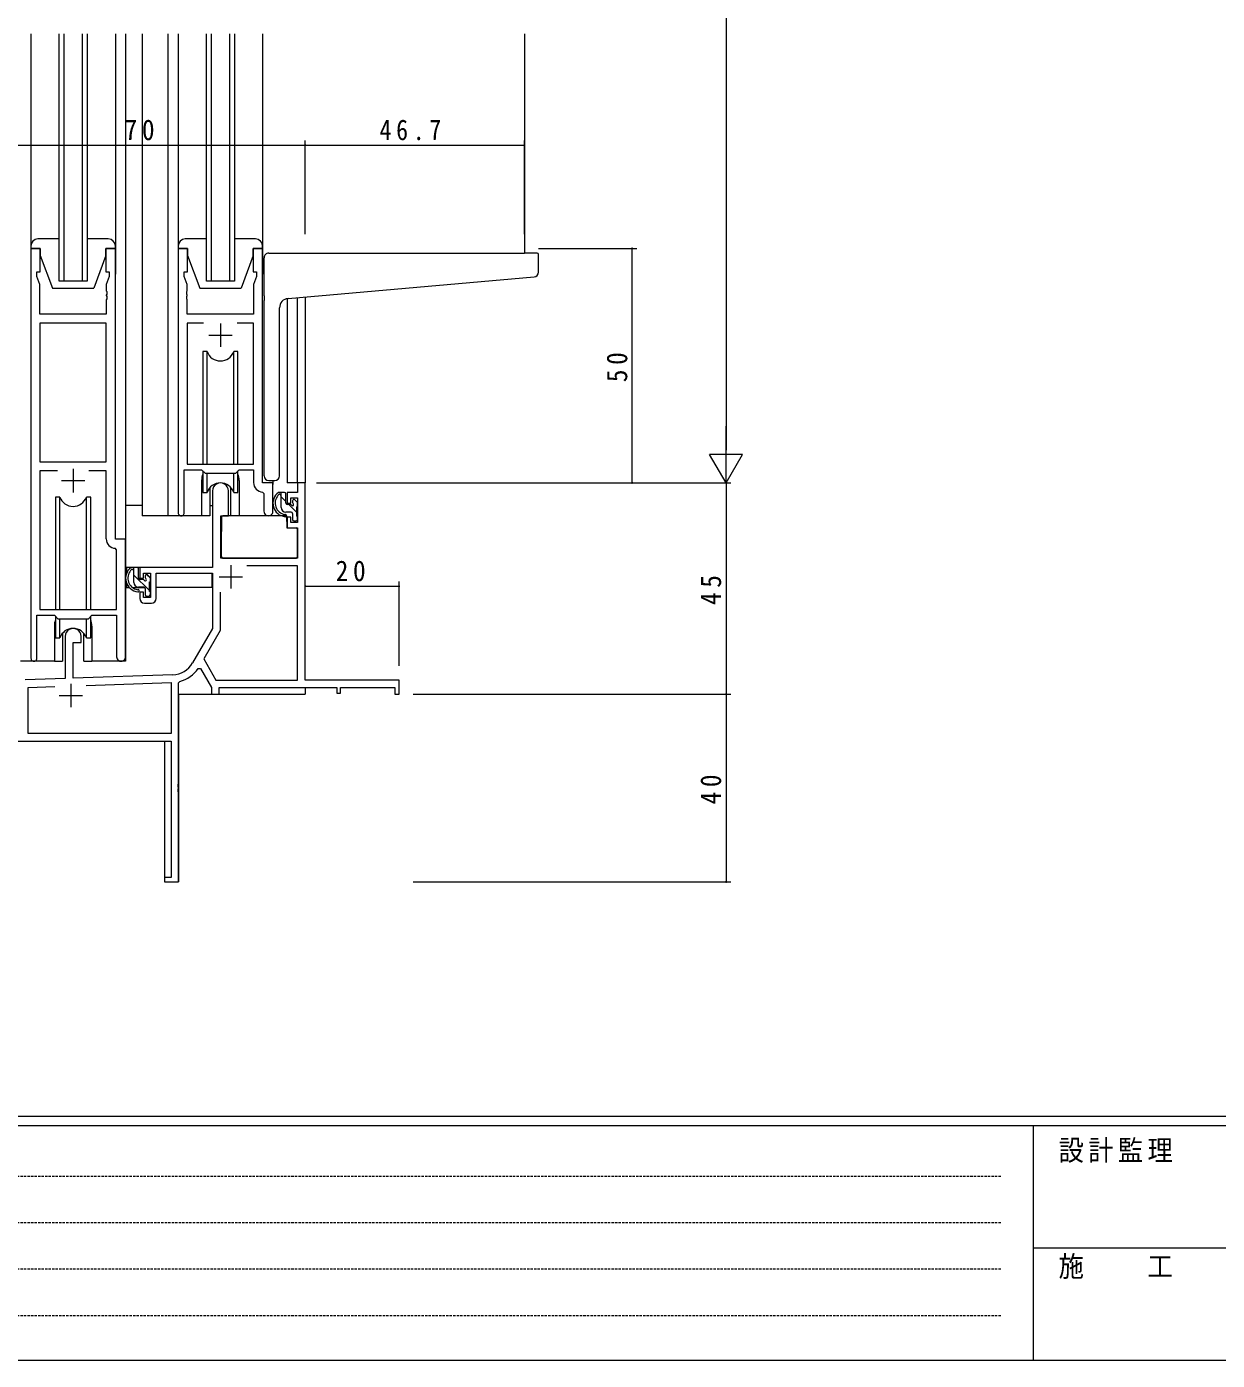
# Model space of a CAD drawing. Units: millimetres, scale not verified. Extents: x -567 to 567, y -403 to 403.
# Drawn here: x -409.3 to -155.5, y -403 to -118.7 of the extents above; entities that cross this region are included whole.
import ezdxf

# ---------------------------------------------------------------- set-up
doc = ezdxf.new("R2010")
doc.units = ezdxf.units.MM
doc.header["$LTSCALE"] = 2
doc.linetypes.add('USER1', pattern=[0.375, 0.25, -0.125])
for name, color, linetype, lineweight in [('0-1_YKK_ZWAK', 7, 'Continuous', 18), ('0-3_YKK_D', 6, 'Continuous', 18), ('0-4_YKK_11', 7, 'Continuous', 18), ('0-5_YKK_12', 2, 'Continuous', 18), ('0-6_YKK_13', 4, 'Continuous', 18)]:
    doc.layers.add(name, color=color, linetype=linetype, lineweight=lineweight)
doc.styles.add('ＭＳ ゴシック', font='')
doc.styles.get('ＭＳ ゴシック').set_extended_font_data('MS Gothic')

msp = doc.modelspace()

# ---------------------------------------------------------------- linework, layer by layer
at = {"layer": '0-1_YKK_ZWAK'}
for p, q in [((537.274, -350.982), (-562.726, -350.982)), ((483.274, -352.982), (-562.726, -352.982)), ((-194.726, -352.982), (-194.726, -402.982)), ((-194.726, -378.981), (-10.726, -378.981)), ((-562.726, -402.982), (483.274, -402.982))]:
    msp.add_line(p, q, dxfattribs=at)
at = {"layer": '0-1_YKK_ZWAK', "linetype": 'USER1'}
for p, q in [((-556.157, -363.714), (-201.596, -363.714)), ((-556.157, -373.612), (-201.596, -373.612)), ((-556.157, -383.51), (-201.596, -383.51)), ((-556.157, -393.408), (-201.596, -393.408))]:
    msp.add_line(p, q, dxfattribs=at)
at = {"layer": '0-3_YKK_D'}
for p, q in [((-260.226, 137.018), (-260.226, -208.982)), ((-419.926, -143.982), (-349.926, -143.982)), ((-349.926, -162.982), (-349.926, -142.982)), ((-349.926, -162.982), (-349.926, -142.982)), ((-349.926, -143.982), (-303.226, -143.982)), ((-303.226, -162.982), (-303.226, -142.982)), ((-300.226, -165.982), (-279.226, -165.982)), ((-280.226, -215.982), (-280.226, -165.982)), ((-260.226, -215.982), (-260.226, -203.858)), ((-256.726, -209.92), (-263.726, -209.92)), ((-260.226, -215.982), (-263.726, -209.92)), ((-260.226, -215.982), (-256.726, -209.92)), ((-347.507, -215.982), (-259.226, -215.982)), ((-300.226, -215.982), (-279.226, -215.982)), ((-300.226, -215.982), (-259.226, -215.982)), ((-260.226, -215.982), (-260.226, -260.982)), ((-349.926, -254.982), (-349.926, -236.982)), ((-349.926, -237.982), (-329.926, -237.982)), ((-329.926, -254.982), (-329.926, -236.982)), ((-326.926, -260.982), (-259.226, -260.982)), ((-326.926, -260.982), (-259.226, -260.982)), ((-260.226, -260.982), (-260.226, -300.982)), ((-326.926, -300.982), (-259.226, -300.982))]:
    msp.add_line(p, q, dxfattribs=at)
for centre, start, end in [((-349.926, -143.982), 0, 180), ((-349.926, -143.982), 0, 180), ((-349.926, -143.982), 180, 0), ((-349.926, -143.982), 180, 0), ((-303.226, -143.982), 0, 180), ((-303.226, -143.982), 180, 0), ((-280.226, -165.982), 90, 270), ((-280.226, -165.982), 270, 90), ((-280.226, -215.982), 90, 270), ((-280.226, -215.982), 270, 90), ((-349.926, -237.982), 0, 180), ((-349.926, -237.982), 180, 0), ((-329.926, -237.982), 0, 180), ((-329.926, -237.982), 180, 0), ((-260.226, -260.982), 90, 270), ((-260.226, -260.982), 90, 270), ((-260.226, -260.982), 270, 90), ((-260.226, -260.982), 270, 90), ((-260.226, -300.982), 90, 270), ((-260.226, -300.982), 270, 90)]:
    msp.add_arc(centre, 0.106, start, end, dxfattribs=at)
at = {"layer": '0-4_YKK_11'}
for p, q in [((-406.426, -165.982), (-408.426, -165.982)), ((-408.426, -165.982), (-408.426, -253.332)), ((-406.426, -170.982), (-406.426, -165.982)), ((-392.426, -165.982), (-392.426, -170.982)), ((-390.426, -165.982), (-392.426, -165.982)), ((-390.426, -227.982), (-390.426, -165.982)), ((-375.026, -165.982), (-377.026, -165.982)), ((-377.026, -165.982), (-377.026, -222.332)), ((-375.026, -170.982), (-375.026, -165.982)), ((-361.026, -165.982), (-361.026, -170.982)), ((-359.026, -165.982), (-361.026, -165.982)), ((-359.026, -215.982), (-359.026, -165.982)), ((-407.126, -170.982), (-406.426, -170.982)), ((-407.126, -171.982), (-407.126, -170.982)), ((-406.496, -173.713), (-407.126, -171.982)), ((-392.426, -170.982), (-391.726, -170.982)), ((-391.726, -171.982), (-392.356, -173.713)), ((-391.726, -170.982), (-391.726, -171.982)), ((-375.726, -170.982), (-375.026, -170.982)), ((-375.726, -171.982), (-375.726, -170.982)), ((-375.096, -173.713), (-375.726, -171.982)), ((-361.026, -170.982), (-360.326, -170.982)), ((-360.326, -171.982), (-360.956, -173.713)), ((-360.326, -170.982), (-360.326, -171.982)), ((-406.496, -179.982), (-406.496, -173.713)), ((-392.356, -173.713), (-392.356, -175.024)), ((-392.356, -175.024), (-392.236, -175.207)), ((-392.236, -175.757), (-392.356, -175.941)), ((-392.356, -175.941), (-392.356, -176.024)), ((-392.356, -176.024), (-392.236, -176.207)), ((-392.236, -175.207), (-392.236, -175.757)), ((-392.236, -176.207), (-392.236, -176.757)), ((-375.216, -175.207), (-375.096, -175.024)), ((-375.216, -175.757), (-375.216, -175.207)), ((-375.096, -175.941), (-375.216, -175.757)), ((-375.216, -176.207), (-375.096, -176.024)), ((-375.216, -176.757), (-375.216, -176.207)), ((-375.096, -175.024), (-375.096, -173.713)), ((-375.096, -176.024), (-375.096, -175.941)), ((-360.956, -173.713), (-360.956, -179.982)), ((-392.236, -176.757), (-392.356, -176.941)), ((-392.356, -176.941), (-392.356, -179.982)), ((-375.096, -176.941), (-375.216, -176.757)), ((-375.096, -179.982), (-375.096, -176.941)), ((-392.356, -179.982), (-406.496, -179.982)), ((-406.496, -181.912), (-406.496, -211.482)), ((-392.356, -181.912), (-406.496, -181.912)), ((-406.496, -181.912), (-406.496, -211.482)), ((-392.356, -211.482), (-392.356, -181.912)), ((-360.956, -179.982), (-375.096, -179.982)), ((-371.613, -181.912), (-375.096, -181.912)), ((-375.096, -181.912), (-375.096, -211.982)), ((-371.613, -181.912), (-375.096, -181.912)), ((-360.956, -181.912), (-364.439, -181.912)), ((-360.956, -211.982), (-360.956, -181.912)), ((-370.526, -184.482), (-365.526, -184.482)), ((-368.026, -181.982), (-368.026, -186.982)), ((-406.496, -211.482), (-392.356, -211.482)), ((-399.426, -212.982), (-399.426, -217.982)), ((-375.726, -213.182), (-372.026, -213.182)), ((-375.726, -222.332), (-375.726, -213.182)), ((-375.096, -211.982), (-360.956, -211.982)), ((-372.026, -213.182), (-371.296, -213.912)), ((-364.756, -213.912), (-364.026, -213.182)), ((-364.026, -213.182), (-360.956, -213.182)), ((-360.956, -213.182), (-360.956, -215.912)), ((-402.776, -213.412), (-406.496, -213.412)), ((-406.496, -213.412), (-406.496, -242.982)), ((-402.776, -213.412), (-406.496, -213.412)), ((-401.926, -215.482), (-396.926, -215.482)), ((-392.356, -213.412), (-396.076, -213.412)), ((-392.356, -227.912), (-392.356, -213.412)), ((-371.296, -213.912), (-364.756, -213.912)), ((-356.826, -215.982), (-359.026, -215.982)), ((-356.826, -222.017), (-356.826, -215.982)), ((-351.556, -215.982), (-351.556, -217.982)), ((-349.926, -215.982), (-351.556, -215.982)), ((-349.926, -257.982), (-349.926, -215.982)), ((-369.726, -217.682), (-369.726, -233.982)), ((-366.326, -222.982), (-366.326, -217.682)), ((-359.043, -217.911), (-358.756, -218.21)), ((-358.756, -218.21), (-358.756, -222.017)), ((-353.826, -217.982), (-353.826, -220.282)), ((-351.556, -217.982), (-353.826, -217.982)), ((-353.826, -220.282), (-353.026, -220.282)), ((-353.026, -219.182), (-351.556, -219.182)), ((-353.026, -220.282), (-353.026, -219.182)), ((-351.556, -219.182), (-351.556, -224.382)), ((-367.926, -222.982), (-366.326, -222.982)), ((-367.926, -231.982), (-367.926, -222.982)), ((-353.826, -223.282), (-353.826, -225.582)), ((-353.026, -223.282), (-353.826, -223.282)), ((-353.026, -224.382), (-353.026, -223.282)), ((-351.556, -224.382), (-353.026, -224.382)), ((-353.826, -225.582), (-351.556, -225.582)), ((-351.556, -225.582), (-351.556, -231.982)), ((-390.156, -230.21), (-390.443, -229.911)), ((-388.226, -227.982), (-390.426, -227.982)), ((-390.156, -242.982), (-390.156, -230.21)), ((-388.226, -253.017), (-388.226, -227.982)), ((-351.556, -231.982), (-367.926, -231.982)), ((-385.226, -233.982), (-385.226, -236.282)), ((-369.726, -233.982), (-385.226, -233.982)), ((-384.426, -235.182), (-382.926, -235.182)), ((-384.426, -236.282), (-384.426, -235.182)), ((-382.926, -235.182), (-382.926, -240.382)), ((-381.726, -235.182), (-369.726, -235.182)), ((-381.726, -240.582), (-381.726, -235.182)), ((-369.726, -235.182), (-369.726, -246.982)), ((-365.826, -233.482), (-365.826, -238.482)), ((-351.556, -233.612), (-362.413, -233.612)), ((-351.556, -257.982), (-351.556, -233.612)), ((-385.226, -236.282), (-384.426, -236.282)), ((-368.326, -235.982), (-363.326, -235.982)), ((-385.226, -239.282), (-385.226, -240.582)), ((-384.426, -239.282), (-385.226, -239.282)), ((-384.426, -240.382), (-384.426, -239.282)), ((-382.926, -240.382), (-384.426, -240.382)), ((-384.226, -241.582), (-382.726, -241.582)), ((-368.096, -239.284), (-368.096, -247.419)), ((-368.096, -239.284), (-368.096, -247.419)), ((-407.126, -244.182), (-403.426, -244.182)), ((-407.126, -253.332), (-407.126, -244.182)), ((-406.496, -242.982), (-390.156, -242.982)), ((-403.426, -244.182), (-402.696, -244.912)), ((-396.156, -244.912), (-395.426, -244.182)), ((-395.426, -244.182), (-390.156, -244.182)), ((-390.156, -244.182), (-390.156, -253.017)), ((-402.696, -244.912), (-396.156, -244.912)), ((-369.726, -246.982), (-373.98, -254.351)), ((-401.126, -248.682), (-401.126, -257.651)), ((-399.426, -249.982), (-397.726, -249.982)), ((-399.426, -257.591), (-399.426, -249.982)), ((-397.726, -249.982), (-397.726, -248.682)), ((-368.096, -247.419), (-371.59, -253.471)), ((-372.789, -255.521), (-372.279, -255.537)), ((-372.279, -255.537), (-369.926, -259.612)), ((-371.59, -253.471), (-368.985, -257.982)), ((-401.126, -257.651), (-409.661, -257.949)), ((-378.136, -256.848), (-399.426, -257.591)), ((-396.636, -259.125), (-378.556, -258.493)), ((-396.636, -259.125), (-378.556, -258.493)), ((-378.556, -258.493), (-378.556, -269.352)), ((-376.926, -258.573), (-376.699, -258.282)), ((-376.926, -280.024), (-376.926, -258.573)), ((-368.985, -257.982), (-351.556, -257.982)), ((-329.926, -257.982), (-349.926, -257.982)), ((-329.926, -260.982), (-329.926, -257.982)), ((-408.996, -259.556), (-403.359, -259.36)), ((-408.996, -269.352), (-408.996, -259.556)), ((-402.426, -261.282), (-397.426, -261.282)), ((-399.926, -258.782), (-399.926, -263.782)), ((-369.926, -259.612), (-369.926, -260.982)), ((-369.926, -260.982), (-368.296, -260.982)), ((-368.296, -259.612), (-343.226, -259.612)), ((-368.296, -260.982), (-368.296, -259.612)), ((-343.226, -259.612), (-343.226, -260.782)), ((-343.226, -260.782), (-342.426, -260.782)), ((-342.426, -259.612), (-330.826, -259.612)), ((-342.426, -260.782), (-342.426, -259.612)), ((-330.826, -259.612), (-330.826, -260.982)), ((-330.826, -260.982), (-329.926, -260.982)), ((-378.556, -269.352), (-408.996, -269.352)), ((-418.726, -270.982), (-378.556, -270.982)), ((-378.556, -270.982), (-378.556, -300.082)), ((-377.046, -280.207), (-376.926, -280.024)), ((-377.046, -280.757), (-377.046, -280.207)), ((-376.926, -280.941), (-377.046, -280.757)), ((-377.046, -281.207), (-376.926, -281.024)), ((-377.046, -281.757), (-377.046, -281.207)), ((-376.926, -281.024), (-376.926, -280.941)), ((-376.926, -281.941), (-377.046, -281.757)), ((-376.926, -300.982), (-376.926, -281.941)), ((-379.926, -300.082), (-379.926, -300.982)), ((-378.556, -300.082), (-379.926, -300.082)), ((-379.926, -300.982), (-376.926, -300.982))]:
    msp.add_line(p, q, dxfattribs=at)
for centre, radius, start, end in [((-368.026, -217.682), 1.7, 359.99999, 180.00001), ((-358.956, -215.912), 2, 180, 267.50807), ((-376.376, -222.332), 0.65, 179.99999, 0.00001), ((-357.791, -222.017), 0.965, 179.99999, 0.00001), ((-390.356, -227.912), 2, 180, 267.50807), ((-384.226, -240.582), 1, 180.00001, 269.99999), ((-382.726, -240.582), 1, 270.00001, 359.99999), ((-399.426, -248.682), 1.7, 359.99999, 180.00001), ((-407.776, -253.332), 0.65, 179.99999, 0.00001), ((-389.191, -253.017), 0.965, 179.99999, 0.00001), ((-378.31, -251.851), 5, 272, 330), ((-378.31, -251.851), 6.63, 284.06642, 326.39018)]:
    msp.add_arc(centre, radius, start, end, dxfattribs=at)
at = {"layer": '0-5_YKK_12'}
for p, q in [((-402.426, -172.982), (-402.426, -120.232)), ((-401.426, -120.232), (-401.426, -172.982)), ((-397.426, -172.982), (-397.426, -120.232)), ((-396.426, -120.232), (-396.426, -172.982)), ((-388.226, -120.232), (-388.226, -253.982)), ((-384.726, -120.232), (-384.726, -222.982)), ((-379.226, -120.232), (-379.226, -222.982)), ((-371.026, -172.982), (-371.026, -120.232)), ((-370.026, -120.232), (-370.026, -172.982)), ((-366.026, -172.982), (-366.026, -120.232)), ((-365.026, -120.232), (-365.026, -172.982)), ((-303.226, -120.232), (-303.226, -166.985)), ((-396.426, -172.982), (-402.426, -172.982)), ((-365.026, -172.982), (-371.026, -172.982)), ((-353.826, -176.688), (-353.826, -215.982)), ((-351.556, -215.982), (-351.556, -176.476)), ((-349.926, -176.334), (-349.926, -215.982)), ((-372.026, -215.482), (-372.026, -222.982)), ((-364.026, -215.482), (-364.026, -222.982)), ((-356.826, -215.482), (-356.826, -216.282)), ((-356.826, -216.282), (-356.826, -215.982)), ((-351.256, -215.982), (-353.826, -215.982)), ((-372.026, -222.982), (-384.726, -222.982)), ((-357.799, -222.982), (-364.026, -222.982)), ((-403.426, -246.482), (-403.426, -253.982)), ((-395.426, -246.482), (-395.426, -253.982)), ((-403.426, -253.982), (-410.626, -253.982)), ((-388.226, -253.982), (-395.426, -253.982)), ((-376.926, -260.982), (-376.926, -300.982)), ((-376.926, -260.982), (-349.926, -260.982)), ((-349.926, -259.612), (-349.926, -260.982))]:
    msp.add_line(p, q, dxfattribs=at)
msp.add_lwpolyline([(-379.926, -270.982), (-379.926, -300.982), (-376.926, -300.982)], dxfattribs=at)
for centre, start, end in [((-368.026, -215.482), 159.63586, 180), ((-368.026, -215.482), 0, 20.36414), ((-399.426, -246.482), 159.63586, 180), ((-399.426, -246.482), 0, 20.36414)]:
    msp.add_arc(centre, 4, start, end, dxfattribs=at)
at = {"layer": '0-6_YKK_13'}
for p, q in [((-408.426, -120.232), (-408.426, -171.482)), ((-390.426, -120.232), (-390.426, -171.482)), ((-377.026, -120.232), (-377.026, -171.482)), ((-359.026, -120.232), (-359.026, -171.482)), ((-402.426, -163.982), (-406.926, -163.982)), ((-391.926, -163.982), (-396.426, -163.982)), ((-371.026, -163.982), (-375.526, -163.982)), ((-360.526, -163.982), (-365.026, -163.982)), ((-408.426, -165.482), (-408.426, -165.982)), ((-408.426, -165.982), (-406.426, -165.982)), ((-406.426, -165.982), (-406.426, -167.482)), ((-406.426, -167.482), (-403.826, -174.482)), ((-392.426, -167.482), (-395.026, -174.482)), ((-392.426, -165.982), (-390.426, -165.982)), ((-392.426, -167.482), (-392.426, -165.982)), ((-390.426, -165.982), (-390.426, -165.482)), ((-377.026, -165.482), (-377.026, -165.982)), ((-377.026, -165.982), (-375.026, -165.982)), ((-375.026, -165.982), (-375.026, -167.482)), ((-375.026, -167.482), (-372.426, -174.482)), ((-361.026, -167.482), (-363.626, -174.482)), ((-361.026, -165.982), (-359.026, -165.982)), ((-361.026, -167.482), (-361.026, -165.982)), ((-359.026, -165.982), (-359.026, -165.482)), ((-357.726, -166.985), (-303.226, -166.985)), ((-300.526, -166.985), (-303.226, -166.985)), ((-300.226, -171.069), (-300.226, -167.285)), ((-358.726, -176.1), (-358.726, -167.985)), ((-353.6, -176.655), (-301.139, -172.065)), ((-403.826, -174.482), (-395.026, -174.482)), ((-372.426, -174.482), (-363.626, -174.482)), ((-358.726, -176.1), (-358.726, -177.104)), ((-358.726, -214.485), (-358.726, -177.104)), ((-355.426, -214.485), (-355.426, -178.648)), ((-371.776, -187.982), (-371.776, -211.982)), ((-370.854, -187.982), (-371.776, -187.982)), ((-370.854, -211.982), (-370.854, -187.982)), ((-365.198, -211.982), (-365.198, -187.982)), ((-364.276, -187.982), (-365.198, -187.982)), ((-364.276, -211.982), (-364.276, -187.982)), ((-371.776, -213.432), (-371.776, -217.982)), ((-370.854, -217.982), (-370.854, -213.912)), ((-365.198, -217.982), (-365.198, -213.912)), ((-364.276, -217.982), (-364.276, -213.432)), ((-357.726, -215.485), (-356.426, -215.485)), ((-371.776, -217.982), (-370.854, -217.982)), ((-370.276, -216.998), (-370.276, -222.982)), ((-365.776, -222.982), (-365.776, -216.998)), ((-365.198, -217.982), (-364.276, -217.982)), ((-354.356, -217.982), (-355.656, -217.982)), ((-355.056, -221.182), (-355.056, -217.982)), ((-354.056, -220.282), (-354.056, -218.282)), ((-403.176, -218.982), (-403.176, -242.982)), ((-402.254, -218.982), (-403.176, -218.982)), ((-402.254, -242.982), (-402.254, -218.982)), ((-396.598, -242.982), (-396.598, -218.982)), ((-395.676, -218.982), (-396.598, -218.982)), ((-395.676, -242.982), (-395.676, -218.982)), ((-384.726, -220.782), (-388.222, -220.782)), ((-388.222, -233.982), (-388.222, -220.782)), ((-370.276, -220.782), (-369.726, -220.782)), ((-354.056, -219.955), (-355.056, -218.955)), ((-353.117, -220.582), (-353.756, -220.582)), ((-351.756, -222.255), (-353.429, -220.582)), ((-352.656, -219.782), (-352.656, -220.121)), ((-351.644, -220.07), (-352.144, -219.57)), ((-351.756, -223.082), (-351.756, -221.082)), ((-351.556, -220.882), (-351.556, -220.282)), ((-370.276, -222.982), (-372.026, -222.982)), ((-367.802, -223.28), (-367.856, -229.482)), ((-353.924, -222.982), (-367.502, -222.982)), ((-364.026, -222.982), (-365.776, -222.982)), ((-352.956, -222.182), (-354.056, -222.182)), ((-353.924, -222.982), (-353.856, -225.582)), ((-352.656, -222.482), (-352.656, -223.782)), ((-352.356, -224.082), (-351.856, -224.082)), ((-351.556, -223.782), (-351.556, -223.282)), ((-367.821, -225.482), (-367.926, -225.482)), ((-353.856, -225.582), (-351.887, -225.582)), ((-351.556, -229.482), (-351.587, -225.88)), ((-367.856, -229.482), (-367.837, -231.685)), ((-351.575, -231.685), (-351.556, -229.482)), ((-367.926, -230.412), (-367.847, -230.491)), ((-367.537, -231.982), (-351.875, -231.982)), ((-370.026, -233.982), (-388.222, -233.982)), ((-388.022, -233.982), (-388.022, -235.234)), ((-385.756, -233.982), (-387.056, -233.982)), ((-386.456, -237.182), (-386.456, -233.982)), ((-383.156, -238.938), (-386.456, -235.638)), ((-385.456, -236.282), (-385.456, -234.282)), ((-384.056, -235.782), (-384.056, -236.121)), ((-382.956, -236.31), (-383.782, -235.484)), ((-383.044, -236.07), (-383.544, -235.57)), ((-369.822, -235.263), (-369.822, -238.282)), ((-388.022, -237.372), (-388.022, -238.282)), ((-388.022, -238.282), (-387.441, -238.282)), ((-386.745, -238.282), (-384.132, -238.282)), ((-384.356, -238.182), (-385.456, -238.182)), ((-384.517, -236.582), (-385.156, -236.582)), ((-384.056, -238.482), (-384.056, -239.782)), ((-383.156, -239.082), (-383.156, -237.082)), ((-383.156, -238.282), (-382.926, -238.282)), ((-382.956, -236.882), (-382.956, -236.282)), ((-369.822, -238.282), (-381.726, -238.282)), ((-383.756, -240.082), (-383.256, -240.082)), ((-382.956, -239.782), (-382.956, -239.282)), ((-403.176, -244.432), (-403.176, -248.982)), ((-395.676, -248.982), (-395.676, -244.432)), ((-402.254, -248.982), (-402.254, -244.912)), ((-396.598, -248.982), (-396.598, -244.912)), ((-403.176, -248.982), (-402.254, -248.982)), ((-401.676, -247.998), (-401.676, -253.982)), ((-397.176, -253.982), (-397.176, -247.998)), ((-396.598, -248.982), (-395.676, -248.982)), ((-403.426, -253.982), (-401.676, -253.982)), ((-397.176, -253.982), (-395.426, -253.982))]:
    msp.add_line(p, q, dxfattribs=at)
for centre, radius, start, end in [((-406.926, -165.482), 1.5, 90, 180), ((-391.926, -165.482), 1.5, 0, 90), ((-375.526, -165.482), 1.5, 90, 180), ((-360.526, -165.482), 1.5, 0, 90), ((-357.726, -167.985), 1, 135.573, 180), ((-357.726, -167.985), 1, 90, 135.573), ((-357.726, -167.985), 1, 121.36697, 135.573), ((-300.526, -167.285), 0.3, 0, 90), ((-301.226, -171.069), 1, 275, 0), ((-353.426, -178.648), 2, 95, 180), ((-368.026, -186.982), 3, 199.4715, 340.5285), ((-368.026, -218.982), 3, 19.47123, 160.52878), ((-357.726, -214.485), 1, 180, 270), ((-356.426, -214.485), 1, 270, 0), ((-353.942, -220.303), 2.885, 126.45193, 263.90389), ((-353.856, -220.269), 2.504, 139.45806, 259.25217), ((-355.916, -218.387), 0.3, 301.6219, 336.95039), ((-355.456, -218.582), 0.2, 36.8699, 156.95039), ((-355.056, -218.282), 0.3, 216.8699, 270), ((-354.356, -218.282), 0.3, 0, 90), ((-399.426, -217.982), 3, 199.4715, 340.5285), ((-354.056, -221.182), 1, 180, 270), ((-353.756, -220.282), 0.3, 180, 270), ((-353.117, -220.882), 0.3, 33.05573, 90), ((-352.656, -220.582), 0.25, 213.05573, 56.94427), ((-352.356, -219.782), 0.3, 45, 180), ((-352.356, -220.121), 0.3, 180, 236.94427), ((-351.756, -220.882), 0.2, 270, 0), ((-351.856, -220.282), 0.3, 0, 45), ((-367.502, -223.282), 0.3, 90, 179.5), ((-354.178, -222.932), 0.25, 253.6388, 125.58162), ((-352.956, -222.482), 0.3, 0, 90), ((-352.356, -223.782), 0.3, 180, 270), ((-351.856, -223.782), 0.3, 270, 0), ((-351.756, -223.282), 0.2, 0, 90), ((-351.887, -225.882), 0.3, 0.5, 90), ((-367.537, -231.682), 0.3, 180.5, 270), ((-351.875, -231.682), 0.3, 270, 359.5), ((-385.342, -236.303), 2.885, 126.45193, 263.90389), ((-385.256, -236.269), 2.504, 139.45806, 259.25217), ((-387.316, -234.387), 0.3, 301.6219, 336.95039), ((-386.856, -234.582), 0.2, 36.8699, 156.95039), ((-386.456, -234.282), 0.3, 216.8699, 270), ((-385.756, -234.282), 0.3, 0, 90), ((-383.756, -235.782), 0.3, 45, 180), ((-385.456, -237.182), 1, 180, 270), ((-385.578, -238.932), 0.25, 253.6388, 125.58162), ((-385.156, -236.282), 0.3, 180, 270), ((-384.517, -236.882), 0.3, 33.05573, 90), ((-384.356, -238.482), 0.3, 0, 90), ((-384.056, -236.582), 0.25, 213.05573, 56.94427), ((-383.756, -236.121), 0.3, 180, 236.94427), ((-383.156, -236.882), 0.2, 270, 0), ((-383.256, -236.282), 0.3, 0, 45), ((-383.756, -239.782), 0.3, 180, 270), ((-383.256, -239.782), 0.3, 270, 0), ((-383.156, -239.282), 0.2, 0, 90), ((-399.426, -249.982), 3, 19.47123, 160.52878)]:
    msp.add_arc(centre, radius, start, end, dxfattribs=at)

# ---------------------------------------------------------------- texts
at = {"layer": '0-1_YKK_ZWAK', "char_height": 4.399, "attachment_point": 7, "style": 'ＭＳ ゴシック'}
for s, insert in [('\\T1.17;\\W0.9;設計監理', (-189.341, -360.886)), ('\\T1.17;\\W0.9;施\u3000\u3000工', (-189.341, -385.631))]:
    msp.add_mtext(s, dxfattribs=dict(at, insert=insert))
at = {"layer": '0-3_YKK_D', "color": 7, "char_height": 4.399, "attachment_point": 7, "style": 'ＭＳ ゴシック'}
for s, insert in [('\\T1.37;\\W0.9;70', (-388.446, -142.982)), ('\\T1.39;\\W0.85;46.7', (-334.096, -142.982)), ('\\T1.37;\\W0.9;20', (-343.446, -236.982))]:
    msp.add_mtext(s, dxfattribs=dict(at, insert=insert))
at = {"layer": '0-3_YKK_D', "color": 7, "char_height": 4.399, "attachment_point": 7, "rotation": 90, "style": 'ＭＳ ゴシック'}
for s, insert in [('\\T1.37;\\W0.9;50', (-281.226, -194.502)), ('\\T1.37;\\W0.9;45', (-261.226, -242.002)), ('\\T1.37;\\W0.9;40', (-261.226, -284.502))]:
    msp.add_mtext(s, dxfattribs=dict(at, insert=insert))

doc.saveas('drawing.dxf')
